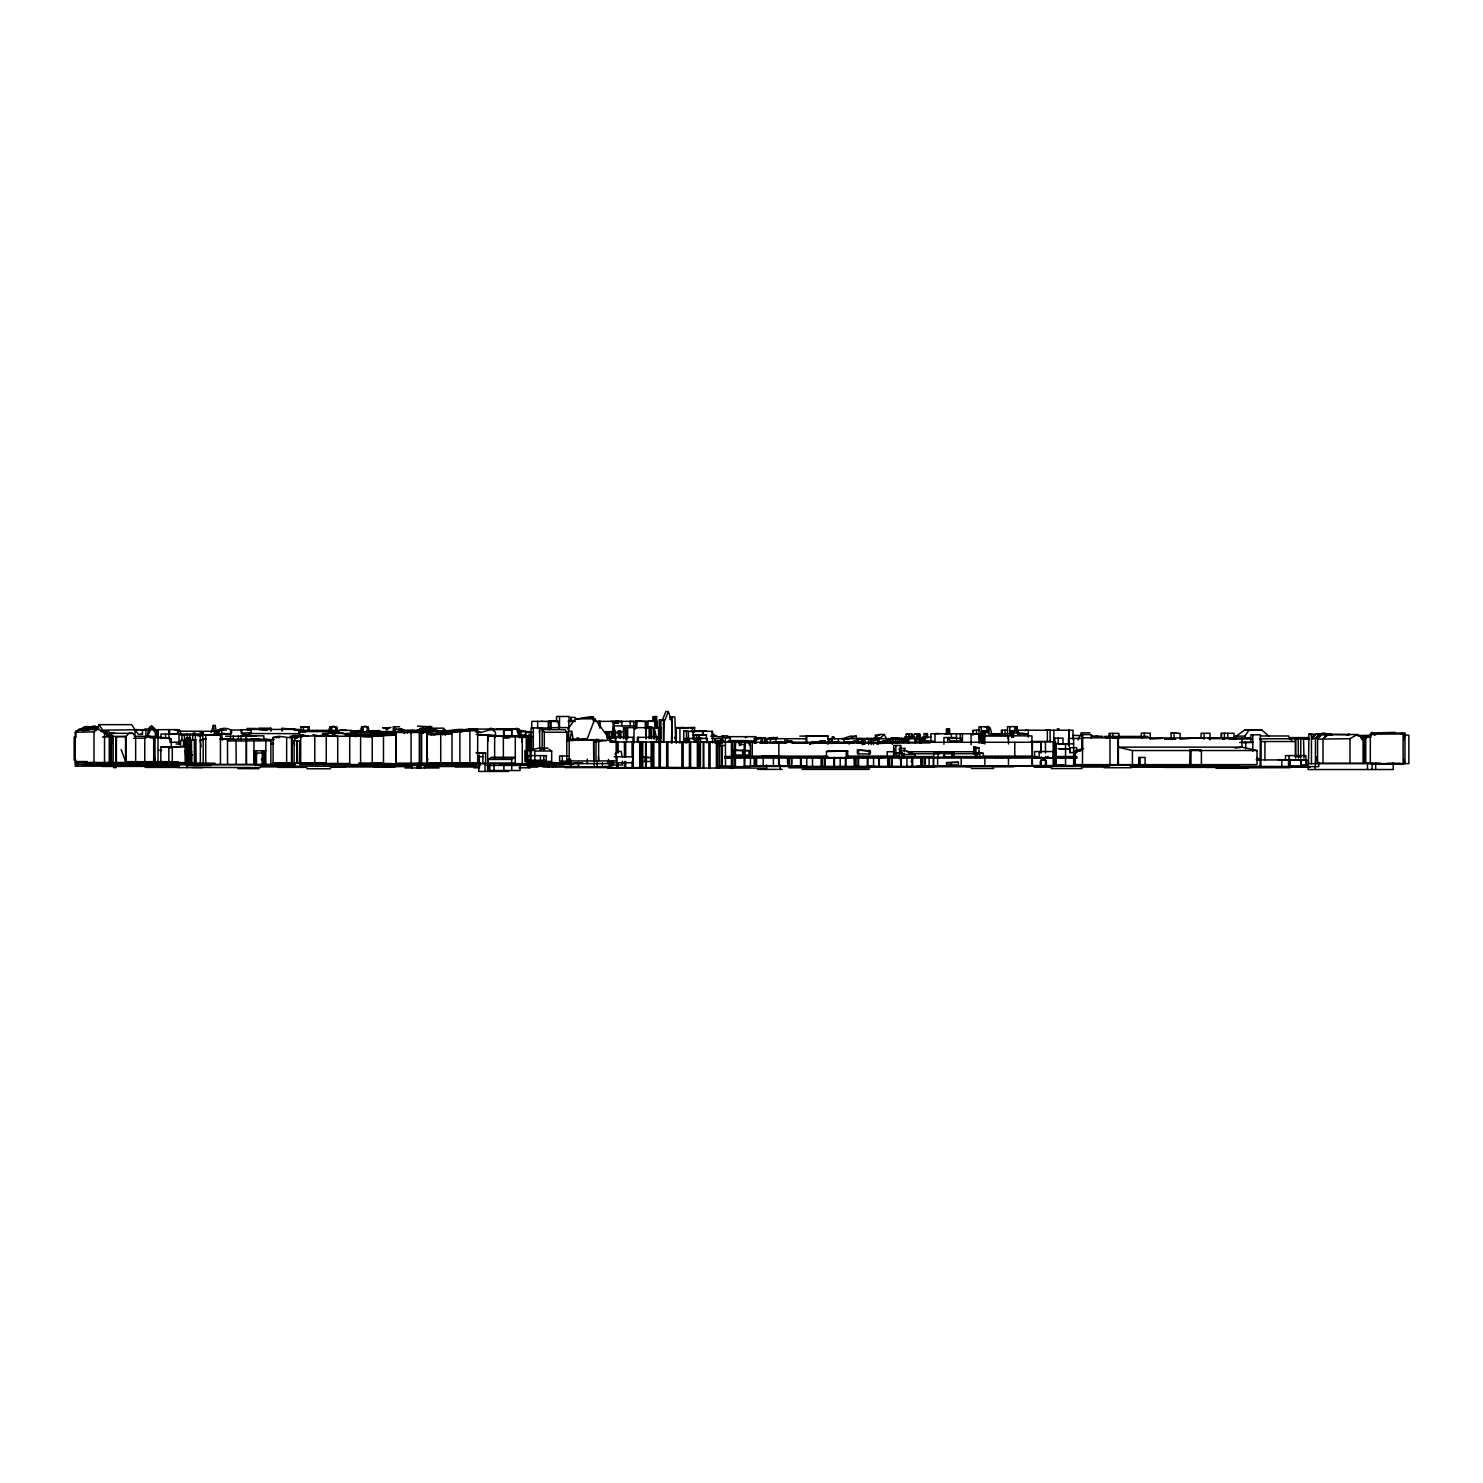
<?xml version="1.0" encoding="UTF-8"?>
<svg xmlns="http://www.w3.org/2000/svg" width="1483" height="1483" viewBox="0 0 1483 1483"><rect width="100%" height="100%" fill="white"/><g stroke="black" fill="none" stroke-linecap="round" stroke-linejoin="round"><path stroke-width="1.5" d="M253.908 764.394L253.927 750.806L265.809 750.695L264.196 750.732L264.196 764.394M914.325 738.386C910.877 732.583 921.332 731.749 917.68 738.274C915.011 731.657 922.185 732.936 919.72 738.534M503.812 736.884L503.367 729.08L503.886 730.155L511.728 730.155L511.654 736.884L511.728 729.84L516.733 728.45L520.07 736.495M190.565 738.033L187.34 738.033L187.099 752.141L185.338 750.88L186.246 764.394L186.042 752.141M191.455 764.394L191.455 754.625L192.512 754.625M593.571 741.852L593.738 760.946L593.738 739.628L566.599 740.555L593.738 739.72L595.906 742.279L595.999 739.461L598.65 739.442L598.65 760.946L598.372 756.645M671.373 742.983L672.151 722.74L668.351 711.562L665.83 711.562L662.419 720.108M734.771 749.694L735.753 741.871L738.145 741.852L740.74 745.448L740.629 742.149M984.619 736.81L984.879 732.324L983.044 730.693L983.044 743.317M1013.223 736.958L1013.464 732.472L1011.628 730.581L1011.628 737.385M1040.899 765.58C1037.099 757.516 1049.519 757.498 1045.737 765.58M539.386 732.583L539.682 728.097M1008.477 739.609L1007.624 735.642L984.008 735.642L983.785 743.446M951.919 757.312L952.105 754.291M570.733 721.331L570.807 720.367L575.423 721.331L568.026 721.331M698.493 739.646L698.864 735.03L696.584 734.66L694.044 734.66L694.044 739.016M978.706 738.701L979.077 734.141L981.598 733.77L930.861 733.751L930.861 741.37M186.561 758.258L186.042 764.394L186.042 738.664L190.213 737.996M1316.162 756.775L1315.458 763.689L1315.458 738.312L1319.369 734.122L1327.118 734.697L1316.107 734.066L1311.454 738.849C1318.35 739.85 1319.759 729.191 1328.082 734.586M521.794 742.093L522.276 737.774L518.216 736.013M427.808 758.833L427.123 763.189L427.123 732.472M920.795 739.257L918.83 738.701M358.626 731.434L357.143 731.249M611.867 737.051L613.832 725.873L634.446 725.873L635.373 729.247M111.911 743.002L113.19 736.402L125.944 736.532L128.928 733.306L132.914 733.344L135.657 736.958L135.657 762.484L75.262 762.484M719.385 766.674L750.454 766.674L750.454 745.448L749.008 742.742L745.282 742.723L744.188 745.448L744.188 766.674M745.282 742.723L744.707 766.674M663.735 742.353L664.124 719.737L659.212 719.737L659.212 743.15M911.211 761.91L912.267 757.424M1349.901 734.66L1308.933 734.159L1308.525 763.689L1408.85 763.634L1408.85 735.16L1404.086 735.16M174.697 729.84L179.221 729.747L178.127 734.085L168.988 733.696L168.988 729.729M1403.715 739.554L1404.976 735.16M1200.155 751.232L1200.618 749.731L1190.126 749.731L1189.626 764.635M185.171 752.141L185.727 749.656M211.105 732.639L213.367 725.372L215.202 725.372L216.611 734.326M1221.213 737.922L1221.213 733.269L1234.023 733.269L1233.986 737.755L1244.886 729.896L1261.662 729.858L1268.892 736.328M615.927 754.866L617.132 751.399L621.099 751.399L622.378 757.09M417.483 726.058L431.553 726.892L429.662 726.095M355.327 736.55L355.679 735.587L346.948 735.494M187.34 738.033L186.042 738.664M567.841 729.191L575.293 718.829L594.868 718.829L587.287 738.664L567.97 739.405M663.439 723.834L668.351 711.562M1083.647 748.507L1075.156 750.676L1074.415 764.635L1257.028 764.635L1257.028 750.528L1241.957 747.154L1117.737 747.154L1118.367 764.635L1118.367 737.774M1078.104 739.869L1079.624 736.161M147.596 735.661C149.894 706.909 167.171 756.2 151.507 726.188M148.819 733.918L152.026 726.188M1011.628 730.748L1010.331 733.807L1010.331 730.748L1015.521 730.581C1020.619 734.066 1012.092 733.659 1011.628 730.748L1015.521 730.581L1015.521 726.651M568.415 741.074L569.101 716.474L556.533 716.474L556.533 721.368L558.312 721.331L531.767 721.368L531.767 728.19M568.137 731.341L571.622 731.341L570.176 739.201M754.254 743.28L754.55 738.033L759.5 737.811L757.794 737.941M831.926 738.571L833.409 736.736L834.15 738.571M577.703 739.331L578.5 737.811M300.808 736.384L296.563 736.384L294.135 740.814L294.135 762.985M576.386 739.09L577.091 737.811M765.395 743.28L765.395 737.737L754.55 738.033M825.79 742.89L811.145 742.909L810.552 743.965L810.552 742.761M764.579 737.663L763.059 737.663M95.524 730.34L95.524 728.876L93.8 728.876L95.524 730.34L99.083 724.649L131.727 724.649L135.009 729.784L135.009 736.421M296.767 762.985L297.045 740.833L294.135 740.814L294.616 745.245M696.806 739.072L694.266 741.111L696.806 739.072L699.791 742.279M1294.603 755.607L1300.35 757.016L1294.993 755.57M296.767 741.259L299.714 741.055L299.418 762.985M1233.93 737.385L1235.784 736.143L1244.867 736.106L1249.187 729.858M394.497 731.638L396.554 728.691L399.038 730.433C398.111 725.02 411.44 734.141 399.038 728.802M364.132 731.805L354.715 731.026L352.157 734.122L354.289 730.804L361.463 731.582M488.018 729.08L468.813 729.08L477.229 729.21L472.298 729.877L480.696 732.528L491.707 729.247L495.433 732.139L495.433 736.977M363.595 731.657L356.087 730.804L353.936 733.788L352.157 733.825M1040.899 753.086L1041.233 741.63M761.15 756.997L762.114 755.737L777.185 755.737L782.283 757.072L761.15 757.072L782.283 756.775L777.834 756.997L777.185 755.737M217.519 733.807C213.682 726.763 235.259 726.355 231.163 733.77L221.671 733.455L222.209 740.202M549.266 727.671L549.266 729.617L549.266 727.671L569.101 727.578M614.889 754.254L617.132 751.399M901.386 738.274L900.848 741.76M659.416 743.15L660.436 719.941M109.723 734.548L110.891 733.306L132.914 733.344M202.022 734.919L200.02 734.919M947.73 739.387L948.694 738.367L961.206 738.367L962.43 740.888L949.917 740.907L948.694 738.367M1323.003 739.164L1327.73 734.159L1331.956 734.938M645.29 728.45L645.29 721.517L637.189 720.886L636.578 728.468M889.485 739.183L890.375 738.256L888.947 739.368M1317.571 763.689L1317.571 738.367L1321.631 734.122L1330.585 734.586L1328.583 734.53L1323.003 738.682L1323.003 763.523M981.32 743.002L981.19 733.77L986.936 730.693L988.531 732.676L983.044 731.953L983.563 736.495M920.294 741.389L925.299 741.315L925.299 737.181M1371.182 734.715L1371.812 732.361L1374.333 734.623M884.257 734.456L878.974 734.456L875.285 737.867L880.457 737.941L884.257 734.456L886.574 738.794M809.737 744.262L812.591 741.685L814.834 741.722M1362.173 739.795L1364.267 739.795L1367.678 736.736L1371.2 736.94M1371.182 735.346L1372.776 733.937M1395.114 732.361L1371.182 732.954M1347.287 735.346L1348.955 733.937M891.505 741.963L890.504 739.924L886.964 739.943L886.964 742.964M950.64 752.103L954.125 753.29L954.125 757.257L933.66 757.257M866.091 739.35L867.054 738.571L866.091 738.738M861.197 739.35L862.142 738.812M123.979 766.155L75.207 766.155L75.262 732.287L78.951 729.302L97.136 729.302L104.514 731.508L104.514 762.484M75.262 732.287L93.985 731.842L97.136 729.302M903.462 742.668L904.667 741.704M197.573 734.919L200.743 734.975M1326.284 734.901L1322.298 734.159L1317.571 739.164L1349.975 738.664L1357.408 734.511L1363.099 738.794L1363.099 763.523M745.337 737.793L747.247 736.495M371.158 731.898L373.215 730.415L375.607 732.213L353.936 731.99L353.936 733.788M190.046 753.142L189.805 739.832L190.046 753.142L191.845 751.881L187.637 753.308L187.637 764.394M494.636 759.111L494.636 736.143L503.923 735.716L507.353 738.404M895.676 742.167L889.93 741.852M187.637 753.308L188.953 753.142M104.459 733.103L109.241 736.866L109.241 762.484M494.636 736.143L496.101 736.291M79.674 729.896L84.55 726.781L97.618 726.818M488.111 759.426L491.225 757.516L514.675 757.516L511.691 759.426L488.111 759.426L488.111 763.115L515.287 763.115M919.998 738.108L919.998 739.053L923.594 738.701L877.825 738.794L877.825 744.336M86.181 730.378L93.188 726.003L99.046 728.227M88.313 730.378L95.32 726.003M764.987 737.793L765.043 743.28L762.447 743.28L762.447 739.072L765.395 737.737M526.261 761.595L526.261 736.606L530.135 735.067L530.135 761.595M754.254 738.701L756.219 739.998L759.481 738.033M526.261 736.606L530.135 735.067M833.446 736.773L834.836 738.571M80.416 729.821L86.199 726.503L90.685 728.357M899.458 742.241L905.816 741.871M84.55 730.544L90.537 727.171L95.116 727.282M86.403 730.526L90.389 728.283M419.3 732.12L424.249 729.339L434.167 729.339L442.286 731.823L442.286 730.711L445.438 730.693L439.654 731.972M80.434 730.266L87.2 726.503M919.998 739.053L921.74 738.108L918.793 738.942L923.594 737.978L916.939 738.108L916.939 739.053L921.351 738.701M200.335 740.221L205.729 738.96L200.335 740.221L201.021 746.82M871.503 738.404L869.965 739.146L873.839 738.849L871.448 738.812M873.839 738.386L871.615 739.442M923.965 737.681L925.967 737.552M330.672 732.936L337.716 736.217L349.728 736.217L342.61 732.936L330.672 732.936L323.887 736.143L326.316 736.143M332.915 731.582C332.563 733.492 355.753 735.346 351.731 730.378L294.468 730.378M862.383 744.614L862.383 740.202L866.369 738.775L873.431 740.202L873.431 744.614M857.897 742.742L863.291 740.202L863.291 744.614M496.583 728.913L501.143 728.913M487.61 729.673L490.892 728.209L493.913 729.636L501.143 729.636M1233.986 737.644L1235.765 736.866M133.526 738.237L144.759 738.2L149.449 736.18L153.694 737.996M645.865 727.578L651.741 726.911L651.741 738.794M355.494 734.493L357.44 733.677L351.156 734.493L355.494 734.493L355.494 736.588L358.719 734.382L382.225 734.382M1119.572 737.793L1119.146 737.385M550.453 721.517L553.215 720.645L548.395 721.609L548.395 728.413M514.62 736.606L518.809 734.901L524.648 734.919M1113.511 737.793L1120.166 737.552M635.595 721.517L637.189 720.886M645.865 738.794L645.68 727.578L651.741 726.911M857.118 739.442L859.584 738.515M861.753 738.515L859.287 739.442L859.287 738.478M826.439 758.054L826.439 751.547L827.885 751.01L847.683 751.01L847.683 758.054M826.439 751.547L847.683 751.01M886.259 741.481L883.831 740.796L876.379 743.613M876.916 742.668L876.916 743.613L884.647 740.796M389.918 727.523L391.011 727.541M82.325 730.489L87.682 728.691M84.216 730.489L87.794 729.284M856.266 736.161L850.334 736.161L842.363 738.849L848.128 738.886L856.266 736.161L857.026 743.354M875.248 738.831L871.948 739.276L873.839 738.738M423.248 732.899L423.248 728.394L417.149 730.415L403.969 730.433M417.149 730.118L423.248 728.394M84.327 730.229L91.816 728.468L86.255 730.229M353.936 731.99L359.201 730.415L362.093 731.601M455.448 731.99L461.602 730.174L461.602 731.99M450.239 731.082L449.164 731.379L450.239 731.508M447.458 731.082L446.383 731.379L447.458 731.527M461.602 730.174L441.786 731.49L459.063 729.358L477.674 730.266L477.674 763.133M772.495 742.631L786.25 742.427M511.209 729.061L511.728 730.155L511.209 729.061L503.367 729.228L511.209 729.84L516.733 728.45M445.438 731.1L444.381 731.379L445.438 731.527M442.286 730.711L439.024 731.823M917.551 733.714L916.049 733.825M919.998 738.478L921.499 738.108M361.592 731.341C357.588 724.631 372.011 724.501 367.914 731.416M361.592 726.892L367.914 726.818M979.577 752.53L975.629 753.308L983.322 753.383L983.322 757.072L953.569 756.942M407.028 731.972L413.145 730.563L401.726 730.563L392.643 732.658L392.643 733.677M222.506 739.313L266.625 739.238L270.87 740.833L270.87 764.394M750.454 745.467L749.582 742.149M476.692 753.401L485.59 752.808L485.59 763.597M346.243 736.365C354.808 733.158 363.354 738.608 372.233 736.55L364.447 734.919L357.644 736.384M848.61 743.706L855.32 742.427M419.504 731.731L425.065 730.544L428.791 731.842M701.644 742.223L703.035 741.926L700.254 742.334M774.923 742.334L782.245 741.908L780.262 742.334M326.26 762.985L273.094 762.985L273.094 737.496L278.767 736.291L292.003 737.959L292.003 762.985M316.88 736.291L321.144 735.383L337.716 736.495L332.526 735.383L328.206 736.291M455.096 731.879L457.061 731.99M876.916 743.613L892.562 742.872M271.5 743.928L273.669 743.502L270.87 743.502M812.276 743.558L823.436 741.389L825.79 742.761L810.2 742.761L810.2 743.965M811.572 743.539L823.436 741.389M593.867 741.741L597.408 741.611M766.878 743.224L766.878 738.701L773.737 737.385M777.314 737.385L766.878 738.701M700.532 731.063L697.881 731.36M702.849 731.379L704.536 731.063M539.812 749.619L547.969 748.118L539.682 748.044L524.926 750.732L524.926 761.595L551.676 761.428L551.676 751.01L549.044 749.341M594.312 741.389L601.838 739.998L606.25 740.814M598.65 741.611L607.381 739.998L616.149 741.611L616.149 760.946L566.599 760.946M357.199 731.842L361.481 731.063M933.604 766.396L933.66 753.327L954.125 753.29M1232.818 737.848L1234.208 737.607M1368.253 736.365L1368.976 735.383L1357.816 735.605M1243.755 742.427L1245.701 742.297L1245.701 749.026M1243.755 742.612L1252.82 742.297L1239.677 742.427M1230.575 738.497L1237.193 739.09L1228.74 738.497L1236.34 738.052M1226.144 737.867L1227.757 737.607L1227.794 733.269M1362.135 739.053L1365.732 738.497L1365.732 763.244M1401.324 733.436L1404.976 732.917L1404.976 763.634L1403.622 759.426M983.044 730.693L986.936 730.693L986.936 726.726L978.947 726.726L978.947 733.77L973.163 733.751M329.949 731.416C325.926 724.779 340.386 724.575 336.4 731.379M490.187 729.228L493.06 729.228M300.901 731.434L300.901 726.818L309.15 726.8L309.057 731.23M1235.098 748.136L1241.957 747.154L1241.957 737.848M598.594 721.442L599.892 721.257L599.892 728.209M1303.52 738.775L1304.02 758.054M656.635 727.819L656.635 716.567L653.781 716.678L653.781 721.164M655.653 716.678L656.635 716.567M526.595 737.255L519.384 737.496L519.069 736.384L522.276 737.348L522.276 763.671M972.811 734.901L972.811 730.452L978.947 730.025M711.933 731.341L712.544 738.478M944.801 733.807L946.655 733.64M443.621 731.823L455.077 731.879M694.6 731.972L694.6 727.523L676.304 727.801L676.304 743.261M1370.329 763.634L1370.329 734.196L1404.846 733.955L1401.324 733.955M168.84 762.818L168.84 747.636L174.809 747.08L160.831 747.135L160.831 762.818L185.171 762.818M168.84 747.636L185.171 746.45L185.171 764.394M374.81 736.291L383.485 735.494L364.039 736.235M457.339 731.805L477.674 730.266M160.831 747.135L185.171 746.45M906.224 738.682L906.224 734.178L909.246 733.937L909.246 738.367M911.915 738.312L911.915 733.863L911.174 738.293M610.458 721.405L621.878 721.683L615.667 721.127M615.667 721.405L618.04 721.201M984.731 726.744L988.642 726.596L988.642 732.342L988.642 726.596M653.206 720.923L648.238 721.35M986.529 726.744L988.253 726.633M1181.117 737.755L1181.506 739.127L1192.184 738.237M704.017 734.919L706.409 734.734L706.353 739.572M702.59 731.341L702.59 734.771L700.643 734.938L706.409 734.734M322.497 733.603L333.508 732.769M383.485 735.179L370.472 736.143L395.905 735.179L383.485 735.179L383.485 763.819M979.8 758.054L979.8 753.661L943.596 753.735L943.596 757.312M1370.329 734.196L1376.205 734.029M914.325 733.9L917.532 733.844M1365.732 738.441L1361.357 738.719L1361.357 736.588L1359.448 735.568M152.656 737.811L154.992 737.663L154.992 761.669L154.566 757.331M426.752 763.189L426.752 734.493L440.729 733.603L452 733.622L452 763.189M433.87 734.771L452 733.622M973.534 754.013L973.942 747.191L978.984 747.84L978.984 754.161M683.107 742.186L688.279 741.926M946.543 762.67L958.426 762.262L958.426 764.931L946.543 764.931L946.543 762.67L958.426 762.262M681.754 741.926L676.693 742.186L681.55 742.186M300.901 726.818L309.094 726.8M906.224 734.178L911.507 733.955L911.507 737.125M231.163 733.77L221.671 733.807L221.671 729.747M599.892 721.257L599.021 725.725M1227.961 737.681L1221.621 737.922L1221.603 733.269M247.401 729.877L251.128 729.747L241.451 729.747C237.54 739.961 266.291 730.415 241.451 733.381M430.459 734.697L434.741 734.511L426.752 734.493M441.285 730.897L438.467 730.878M241.451 729.747L242.007 733.807M619.227 732.621L615.148 732.695L613.832 725.873M656.339 741.667L656.339 736.791L658.359 736.754L660.843 742.353L660.843 719.737M1075.156 750.861L1080.699 750.75L1075.156 750.676L1075.156 764.635M1091.284 735.92L1092.545 735.902M1091.71 736.106L1102.796 736.328M109.501 733.399L113.746 733.325M387.545 729.821L386.488 729.784A10.919 1.261 -14.7 0 1 386.359 729.173M951.919 757.127L945.672 757.22L943.596 753.735M135.009 729.784L102.587 730.155L99.083 724.649M113.097 736.384L108.074 730.989L105.33 730.989L110.743 736.532L113.19 736.495L113.19 762.484M1375.371 733.881L1374.333 734.715L1375.798 734.715M102.457 736.94L109.241 736.866M582.059 718.273L593.738 718.18L593.274 716.734L590.364 716.734L576.683 718.995L574.848 717.346L570.733 717.346L570.733 721.906M1261.662 729.858L1244.886 729.896M256.466 764.394L256.466 753.012L253.927 750.806L256.893 754.161M242.007 730.007L231.163 730.025M490.187 729.655L493.913 729.228M366.301 731.434L374.902 731.379L367.209 730.544M558.98 728.783L558.312 722.054M142.665 734.326L138.364 734.345L134.897 729.747L177.589 729.617L177.589 734.085L168.988 733.696M990.181 727.782L991.756 733.881L988.642 733.9L988.253 732.361M1250.15 737.737L1245.516 737.755L1244.867 736.106M262.213 764.394L262.213 751.269L264.382 751.251L264.382 764.394M899.31 758.054L899.31 752.53L904.111 753.865L904.111 756.942M294.95 729.043L281.826 728.468L294.95 729.414M517.956 732.843L520.941 732.843L520.941 737.44M898.457 738.163L891.413 737.737L898.457 738.682M918.403 738.831L919.831 738.812L919.831 743.317M914.696 738.979L924.317 738.997M877.825 739.869L873.431 740.202M610.681 741.63L616.149 741.611M822.546 741.667L824.77 741.667L828.107 744.225M740.777 744.392L744.41 744.392M217.519 730.062L226.417 730.044M100.733 731.527L104.514 731.508M442.286 731.823L432.498 731.842L424.249 729.339M1171.107 737.755L1171.107 732.973L1180.134 733.381L1180.134 739.22M156.92 736.81L171.268 738.682L171.268 746.653M722.314 742.112L722.314 735.865L725.354 737.959L730.359 737.959L730.359 742.13M227.548 740.907L246.475 740.999L246.475 764.394M257.986 740.054L266.625 740.036M246.289 764.394L246.289 740.87L270.87 740.833M530.951 761.428L530.951 750.064L532.1 749.341L534.788 751.028L551.676 751.01M1190.126 749.731L1201.397 750.454L1201.397 764.635M477.563 752.307L475.95 752.808L485.59 752.808M904.111 754.532L915.233 754.513L905.705 750.546L899.347 751.047L901.998 752.993M1300.98 766.73L1300.98 759.741L1278.402 759.926M895.547 767.174L898.457 767.174M908.745 767.174L910.173 767.174M669.982 716.919L674.858 716.919L675.71 741.556L676.378 740.573L674.376 737.329M669.982 719.44L670.501 716.919M594.442 721.368L655.653 721.331M630.238 721.535L633.797 721.535L633.797 726.003M613.072 722.351L618.17 723.315L613.072 722.351L613.146 737.959M429.662 726.763L431.738 726.763M329.949 726.93L336.771 726.93L336.752 731.416M399.613 726.8L393.199 726.8L393.477 733.436M623.416 727.615L660.009 727.69M676.026 727.578L688.854 727.856M694.6 727.523L690.299 727.745L692.468 727.727L692.468 732.213M660.584 727.745L654.077 727.745L656.821 738.812M420.319 728.172L443.751 728.172L445.827 731.861M549.266 728.097L537.309 727.912M657.97 728.338L656.876 728.338L656.876 721.016M499.382 728.913L519.18 728.913L519.18 735.605L517.085 730.581M1057.249 728.876L1059.14 728.876M95.524 728.969L85.272 728.969L93.021 729.747M144.982 729.08L150.376 729.08M466.255 729.247L468.424 729.247M489.779 729.228L503.886 729.228L503.886 736.884M247.401 729.414L299.121 729.414L299.121 733.677L300.196 730.433L299.585 733.677L251.128 733.529L251.128 729.414M1045.997 729.858L1049.686 730.229M149.561 730.155L135.769 729.58M153.49 730.155L157.42 730.155M340.145 730.044L346.151 730.044M1026.699 730.044L1025.087 730.618M442.713 734.993L442.713 730.211L446.383 730.915M1007.624 730.229L1001.414 730.229L1001.414 734.715M407.528 733.158L407.528 732.139L414.999 730.544L422.507 733.158L422.507 730.674L454.651 730.711M78.043 730.934L75.985 730.934L75.985 737.496M350.581 731.026L356.087 730.804M358.997 731.026L361.815 731.026M443.769 731.1L469.889 730.915L469.889 763.133M683.737 742.334L683.737 730.971L688.409 731.379L688.409 740.369M694.6 731.082L706.612 731.082M179.146 731.175L219.836 731.341M350.637 731.341L362.464 731.341M366.301 731.379L380.408 731.341M453.965 731.508L422.507 730.674M525.557 735.846L525.557 731.397L525.835 735.846M612.85 737.83L612.85 731.212L615.538 731.564L615.538 738.923M618.392 737.904L618.17 731.193L619.412 731.193L620.914 731.471L620.914 738.052M684.831 731.36L712.544 731.341L712.544 742.909M350.748 731.471L351.86 731.471M379.203 731.694L374.902 731.694L377.961 730.34L380.408 731.564L393.199 731.545M436.632 731.712L457.061 731.471M520.663 731.712L529.709 731.712M604.804 731.638L615.538 731.564M623.657 731.712L618.17 731.193M981.19 731.953L984.879 731.953M214.942 732.176L219.28 732.176M526.78 732.101L531.767 732.101M566.803 732.25L565.134 729.692L542.166 729.58L544.298 732.25L566.803 732.25L566.803 763.912M476.247 732.361L480.696 732.361M527.633 732.361L531.767 732.361M193.309 732.917L194.922 732.917M374.328 732.787L395.312 732.954M1089.931 732.824L1081.014 732.824L1081.014 736.05M373.623 733.195L389.918 733.195M1388.83 733.047L1402.77 733.047M186.858 734.011L202.392 734.011M935.217 733.547L938.887 733.547M1016.837 726.633L1016.837 733.325L1021.676 733.251M1378.337 733.288L1382.749 733.288M141.367 733.77L142.479 733.77L142.479 729.617M213.867 733.807L225.231 733.77M383.504 733.881L370.435 732.732L396.628 732.676M993.091 733.881L1010.757 733.807L1010.683 730.748M187.359 734.011L160.961 734.066L160.961 738.497M916.049 733.659L919.72 734.122M993.703 733.9L999.709 733.9L991.756 733.881M322.701 734.511L327.205 734.511M476.136 734.419L501.087 735.957L478.23 734.845M219.688 734.567L216.963 734.975M1328.583 734.53L1357.408 734.511M345.317 735.105L360.591 735.105L360.591 764.579L299.788 764.579M693.117 734.938L706.353 734.938M879.734 735.086L875.341 735.086L875.285 740.128M1308.933 734.159L1315.458 734.864M1374.741 734.827L1372.498 734.048M197.573 735.735L202.022 735.735M303.755 735.494L292.244 735.494L297.249 737.644M489.242 735.735L512.692 735.735L512.692 736.866M1072.635 735.457L1082.052 735.457M241.08 735.865L263.863 735.865L263.863 740.277M346.966 735.902L369.137 735.902M722.314 735.865L727.3 735.865L730.359 737.959M806.196 743.243L806.196 735.902L827.829 735.902L828.367 743.15M984.008 735.642L1031.946 735.902L1031.946 742.779M1260.958 735.976L1288.634 735.976L1289.654 739.387M134.415 736.254L157.309 736.439M225.601 736.198L256.003 736.18M299.306 736.143L300.363 736.254L297.657 736.272L301.142 734.66L308.427 736.198M348.82 736.217L356.995 736.069L345.91 735.79M498.473 736.291L487.703 736.291L488.37 740.851M710.765 736.18L717.086 736.18M799.8 736.087L822.657 736.087M806.196 735.902L828.367 736.365M1104.483 736.421L1148.083 736.421M111.503 736.736L105.33 731.304L102.383 731.267L108.556 736.736L111.503 736.736L111.503 762.484M717.086 736.68L723.76 736.68M726.577 736.68L756.033 736.68M833.409 736.736L832.167 736.736L832.89 738.571M914.9 736.81L904.964 736.736L904.982 742.241M1367.678 736.736L1361.876 736.736L1370.366 737.218M606.769 737.273L633.019 737.273L633.019 741.648M930.861 737.181L922.037 737.181L922.037 741.185L914.714 741.185M529.134 737.477L531.674 737.477M660.436 737.329L637.393 737.329L637.393 741.667M956.479 737.552L943.911 737.552L943.911 744.299M149.709 737.626L152.693 737.626L149.375 737.236M154.844 737.811L158.014 737.811L158.014 761.669M757.961 737.663L761.706 737.663M1082.479 737.774L1250.15 738.052M1290.154 737.607L1308.266 737.607M764.116 738.033L761.687 738.033L762.447 739.072M1054.024 738.145L1062.977 738.126L1062.977 743.873L1073.636 743.873M1190.942 737.904L1202.472 737.904M1208.46 737.904L1225.329 737.922M711.933 738.478L720.719 738.478L720.719 742.909M856.766 738.478L875.081 738.478M897.475 738.274L905.983 738.386M921.74 738.256L923.594 738.256M1081.756 738.423L1068.52 738.423L1068.52 745.337M1303.52 738.404L1307.005 738.312M754.977 738.701L759.296 738.701M765.006 738.701L806.196 738.738M827.829 738.738L875.341 738.719M1208.2 738.627L1236.34 738.627M1259.512 738.775L1308.228 738.775M219.855 739.072L232.238 739.22M828.812 739.053L832.315 739.053L832.315 743.521M870.614 738.923L875.841 738.831M1230.575 738.979L1251.986 738.979M1305.188 738.923L1309.044 738.923M265.29 739.516L274.188 739.516M186.265 737.996L190.046 740.017M195.96 739.85L191.455 739.85L191.659 764.394M185.153 740.499L180.611 740.499L180.611 746.653M717.049 740.629L723.704 740.61M728.338 740.61L748.359 740.61M786.824 740.462L791.829 741.148L786.824 740.462L786.824 742.853L759.593 742.909M610.051 740.907L611.2 740.907M748.359 740.944L756.497 740.944M764.616 740.944L765.617 740.944M820.21 740.814L825.215 741.018L820.21 740.814L820.21 742.89M858.564 740.888L853.522 740.888L853.522 742.89M1031.167 741.5L1050.149 741.5M1261.217 741.537L1295.326 741.537M655.023 741.926L664.162 741.926M706.056 741.834L718.495 741.834M718.921 741.667L723.704 741.667M728.338 741.667L756.497 741.667M764.153 741.667L767.434 741.667M926.931 741.815L918.274 742.149M1031.908 741.704L1055.525 741.704M179.703 742.038L169.989 742.408L169.989 738.682M610.051 741.945L750.194 742.13M752.863 742.13L755.663 742.13M811.59 742.075L816.781 742.075M834.058 742.204L839.044 742.204M844.049 742.167L862.383 742.167M905.742 742.112L889.429 741.963L886.964 739.943M915.771 742.149L926.319 742.149M1040.899 742.056L1032.094 742.056L1032.428 765.58M792.015 742.705L805.881 742.705M829.053 742.89L859.176 742.668L862.235 743.706M872.115 742.964L892.562 742.668M792.404 742.909L854.282 742.89L843.938 742.668M858.045 743.131L930.063 742.872M824.937 743.372L822.657 741.389M1054.098 743.243L1056.23 743.243L1056.23 765.58M718.013 743.521L722.332 743.521M849.277 743.706L849.277 742.668M1054.265 743.743L1065.535 743.743L1065.535 765.58M176.069 743.965L180.277 743.965M719.385 745.504L725.539 745.504M1076.806 752.604L1069.744 752.604L1069.744 747.729L1076.806 747.729L1076.621 752.604M978.984 747.84L973.534 747.228M893.748 748.452L893.526 756.274M899.31 748.452L905.038 748.452M899.087 749.49L900.422 749.49L899.569 748.47M857.415 750.027L870.373 750.973L870.373 753.92L857.415 753.92L857.415 750.027L870.373 750.973M733.77 750.324L749.045 750.639L749.045 755.032L733.77 755.032L733.77 750.324L749.045 750.639M1117.737 747.154L1132.419 750.546L1257.028 750.528M530.135 750.732L528.764 750.732L528.764 735.123M894.138 751.733L887.205 751.733L887.205 756.274M906.78 751.733L974.572 751.733M256.466 753.012L262.769 753.012L262.769 764.394M933.66 756.942L894.305 757.034L894.305 752.882L901.831 753.735L901.831 757.034M933.66 753.327L940.315 753.327M979.8 753.661L973.942 753.772L977.019 753.865L977.019 756.942M983.322 753.383L978.836 752.53M894.305 752.882L901.831 753.735M899.31 752.53L904.111 753.865M908.986 753.716L940.315 753.716M567.97 755.996L559.61 755.996L559.61 761.205L570.566 761.205M827.162 756.33L752.252 756.33L752.252 742.279M848.461 756.33L899.31 756.274M983.229 756.33L1032.409 756.33L1032.409 742.279L747.933 742.297M478.601 756.701L482.92 756.701M724.612 756.552L826.439 756.552M933.66 756.552L847.497 756.552L847.497 758.054M953.55 756.552L979.8 756.552M980.801 756.552L1036.524 756.552M614.222 756.756L632.907 756.756L632.907 762.725L607.4 762.837M646.403 757.257L641.323 757.257L641.323 761.539L651.241 761.483L651.241 757.646L646.403 757.294L646.403 761.539M491.225 757.516L514.675 757.516M651.241 757.646L642.584 757.294M826.439 757.591L847.683 757.591M724.612 758.054L1076.88 758.054M1256.194 759.741L1260.124 759.741L1256.935 757.479M1288.931 759.63L1307.061 760.297L1288.931 759.63L1301.24 760.241L1301.24 766.73M1258.307 759.926L1281.794 759.926L1281.794 766.73M1041.233 760.278L1045.737 760.278M1289.765 760.093L1290.062 766.73L1290.062 760.204L1278.402 759.611M75.985 761.558L87.33 761.558M126.778 761.669L172.862 761.669M163.853 761.854L178.257 761.854M164.02 762.336L183.336 762.596M273.206 762.8L275.708 762.8M277.84 762.818L283.086 762.818M285.329 762.892L287.591 762.892M85.272 763.041L192.178 763.078M358.997 763.041L383.485 763.059M480.752 763.17L396.165 763.189L396.165 732.472L431.609 732.472L431.609 734.919M526.706 763.226L570.733 763.078M573.995 763.207L582.356 763.207M92.447 763.523L117.157 763.467M119.585 763.337L130.541 763.393M147.447 763.411L214.831 763.263M282.975 763.319L349.728 763.523M370.435 763.467L391.846 763.541M428.754 763.393L480.696 763.504M526.558 763.523L583.208 763.356M1317.571 763.244L1380.803 763.244M1387.143 763.356L1400.453 763.356M86.7 763.615L107.61 763.615M127.445 763.578L155.326 763.578M175.402 763.652L178.405 763.652M194.514 763.597L215.146 763.708M283.716 763.652L295.21 763.652M364.077 763.745L418.892 763.745M428.661 763.597L528.745 763.671M559.258 763.615L608.531 763.615L608.531 759.315M104.07 764.116L137.307 764.116M144.685 764.097L183.781 763.893M188.804 763.967L191.307 763.967M193.865 763.949L213.941 763.949M428.754 764.134L441.174 764.134M526.28 764.079L573.365 763.912M1371.182 764.023L1403.419 764.023M78.321 764.171L108.871 764.171M176.069 764.394L274.058 764.394M358.645 764.208L368.563 764.19M1054.098 764.283L1056.23 764.283M81.435 764.709L111.132 764.709M162.24 764.709L185.801 764.709M195.867 764.765L295.21 764.69M398.816 764.69L440.544 764.69M1058.009 764.709L1063.756 764.709M76.096 765.061L75.633 759.37M102.42 764.839L124.794 764.839M137.344 765.006L140.106 765.006M144.37 765.08L174.883 765.08M254.965 764.802L288.87 764.802M352.583 764.913L480.64 764.95M519.031 764.95L531.47 764.95M537.309 765.024L540.275 765.024M1103.074 765.006L1148.083 764.802M1300.98 764.876L1307.061 764.876M118.343 765.209L157.031 765.209M259.395 765.209L293.337 765.209M351.582 765.284L362.649 765.284M367.524 765.228L410.124 765.209M499.53 765.172L544.113 765.117M1102.796 765.395L1113.603 765.395M1141.836 765.098L1190.497 765.117M104.848 765.45L136.214 765.45M149.171 765.488L172.139 765.488M186.858 765.543L211.124 765.543M260.582 765.691L280.38 765.636M381.594 765.488L430.422 765.488M486.795 765.432L527.54 765.432M1031.167 765.58L1073.636 765.58M1164.656 765.413L1214.577 765.45M109.89 765.988L163.037 765.803M350.025 765.821L355.957 765.821M377.22 765.858L383.8 765.858M750.194 765.97L778.556 765.97M780.114 765.988L788.789 765.988M936.737 765.988L1031.946 765.729L1032.075 756.552M1201.897 765.988L1205.92 765.988M1208.2 765.821L1209.201 765.821M156.735 766.025L179.35 766.062M293.986 766.21L404.803 766.155M527.911 766.044L563.8 766.21M717.753 766.173L734.029 766.173M743.984 766.21L806.214 766.081M869.186 766.21L875.081 766.21M916.939 766.173L1103.389 766.081M1151.735 766.081L1198.82 766.081M1203.232 766.229L1238.731 766.044M1289.024 766.025L1308.822 766.322M101.975 766.433L173.826 766.34M373.438 766.618L412.052 766.618M428.457 766.581L476.303 766.377M528.467 766.377L579.352 766.507M604.638 766.396L609.457 766.451M767.137 766.451L937.627 766.396L937.627 757.405M965.878 766.526L1016.393 766.377M1034.207 766.618L1052.986 766.618M1081.2 766.637L1109.321 766.637M1130.343 766.451L1144.561 766.451M1228.74 766.359L1318.758 766.637L1318.758 762.336M260.174 766.878L299.9 766.878M329.708 766.896L345.02 766.896M425.009 766.674L433.258 766.674M455.096 766.841L479.417 766.841M857.637 766.674L971.087 766.785M992.146 766.655L1013.39 766.655M1033.966 766.915L1051.169 766.915M1081.237 766.674L1105.447 766.674M1130.584 766.785L1171.088 766.933M1184.732 766.859L1226.181 766.859M1227.257 766.841L1235.024 766.841M1244.589 766.73L1310.509 766.674M169.859 767.23L179.369 767.23M331.525 766.952L395.071 766.952M527.651 766.952L537.662 766.952M801.228 767.008L824.993 767.008M868.797 766.971L934.401 767.082M1130.862 767.082L1233.93 767.026M1289.506 766.989L1309.767 766.989M145.112 767.397L177.941 767.397M192.679 767.471L260.378 767.527M278.248 767.36L306.851 767.36M651.741 767.545L694.6 767.545M1164.415 767.397L1202.491 767.397M1204.511 767.434L1234.894 767.397M113.524 767.619L116.304 767.619M177.7 767.601L202.708 767.601M473.874 767.805L479.417 767.805L479.417 763.448M519.013 767.805L530.154 767.805L530.154 763.43M565.079 767.601L678.065 767.656M788.993 767.805L870.113 767.805M1104.149 767.731L1131.51 767.731M1233.856 767.805L1290.154 767.693M405.044 767.972L439.098 767.972M607.733 767.99L765.413 768.083M668.889 768.342L699.624 768.342M730.007 768.305L733.084 768.305M971.384 768.472L993.703 768.472M1216.097 768.305L1247.833 768.305M237.929 768.62L258.876 768.695M306.907 768.75L330.635 768.75M1051.225 768.546L1082.052 768.546M757.498 769.38L782.245 769.38M802.136 769.399L869.223 769.399M508.502 771.438L478.749 771.438L478.749 762.67M549.674 721.313L554.994 721.442M690.466 731.36L701.144 731.36M332.915 733.306L339.199 733.306L339.199 731.582L298.713 731.582L305.442 731.879M979.077 734.141L976.444 734.122L976.444 730.025M1370.477 735.698L1358.206 735.698M351.156 734.252L370.435 734.27M696.287 735.03L698.864 735.03L698.864 739.646M1096.067 736.106L1097.828 736.328M200.242 734.938L214.868 734.956M510.059 737.755L503.367 737.737L510.282 736.272L522.276 737.348M154.992 737.663L153.694 737.663L153.694 761.669M866.795 738.59L868.482 738.59M250.182 739.238L259.747 739.257M901.386 740.147L905.816 740.147M158.014 750.324L161.647 750.342M182.465 763.244L178.275 763.115M271.148 730.822L270.796 728.209L258.505 728.172L258.858 729.543L267.051 730.396M527.633 732.602L531.841 732.621L525.557 731.397M1110.192 737.922L1104.872 737.144L1105.966 737.922M523.666 736.106L528.541 736.124M528.393 736.291L531.952 736.309M858.861 738.756L857.804 738.756L857.804 742.167M526.484 731.694L530.914 731.712M375.421 732.157L383.485 732.194M1222.641 739.09L1224.495 739.109M693.321 738.478L700.439 738.515M273.094 737.496L279.712 737.533M291.484 762.985L291.484 737.867L296.563 737.885M676.304 727.801L684.516 727.578M411.94 730.378L422.877 731.823M296.563 736.384L301.976 736.903M110.891 733.306L114.858 733.344M246.938 728.431L256.54 728.505M1141.762 737.663L1142.726 737.681M373.456 732.231L379.574 732.305M189.694 751.881L190.565 755.551L191.659 755.57M699.105 738.515L696.584 738.182L703.202 738.515M1162.412 738.349L1151.698 738.997L1151.364 737.811M1311.213 734.864L1311.454 736.421L1313.771 736.458M386.692 733.992L381.279 734.382L388.231 732.88L395.905 734.548L395.905 763.819M1062.977 743.873L1058.176 743.743L1058.176 738.145M811.145 742.909L825.79 743.298M1315.458 738.312L1317.571 738.367M1401.324 734.085L1404.846 734.196M332.322 733.084L339.032 733.381L339.032 731.582M790.383 742.427L795.704 742.705M1173.572 738.831L1164.656 739.09L1175.722 739.257L1171.589 739.127M499.53 735.661L511.542 736.328M512.525 735.661L525.075 736.347M862.105 738.738L859.936 738.756M144.055 729.58L148.912 729.896M1171.107 732.973L1177.113 733.381M157.383 737.626L171.268 738.682M893.378 742.149L897.308 742.482M442.713 730.674L447.792 731.1M914.158 738.293L919.071 738.756M915.122 738.515L919.831 738.812M655.023 741.778L656.209 741.889M336.103 731.416L336.4 726.892M923.13 765.988L932.066 767.082M1022.269 733.251L1028.312 734.048L1017.542 734.085L1017.542 730.229M1017.542 733.677L1020.248 734.085L1016.837 733.325M1017.783 733.362L1017.208 726.633L1007.495 726.651L1007.495 733.807M541.703 721.313L542.722 721.442M684.516 727.838L681.92 727.578M386.136 728.524L383.615 728.042L387.156 728.042L382.707 727.745L388.806 728.042M520.218 730.303L525.835 731.397M367.432 726.707L367.432 731.323L367.617 726.892M313.117 734.66L321.385 736.402M290.075 736.291L297.657 737.885L297.657 736.884M683.737 730.971L685.684 731.379M674.913 741.519L678.992 742.464M552.547 720.645L558.98 722.054M911.656 737.755L907.893 736.736M613.814 731.564L612.85 731.212M823.436 742.761L825.364 742.761M762.114 755.737L765.617 757.072M78.951 729.302L83.345 730.618M912.935 753.716L915.233 754.513M1330.455 734.159L1332.401 734.864M1290.062 760.204L1288.931 759.759L1288.931 755.607M518.809 734.901L522.98 736.606M1330.399 734.048L1331.864 734.66M883.831 740.796L887.65 742.39M427.549 730.452L423.026 728.394L423.026 732.787M422.451 728.394L426.974 730.433M784.748 738.738L784.952 743.317M86.199 726.503L90.222 728.728M352.917 731.026L354.14 731.731M155.122 734.752L157.309 736.254M420.023 728.691L422.488 730.415M199.556 734.882L198.425 734.882M595.906 742.279L592.625 740.165M198.574 734.956L199.556 735.735M713.527 734.159L715.937 736.161M921.24 740.48L934.994 741.37L934.994 733.751M444.733 731.026L445.716 732.064M401.726 730.563L404.544 733.547M695.583 739.072L698.586 742.279M261.36 759.277L265.809 764.394L265.809 740.833M594.868 718.829L608.531 737.83M658.359 737.329L659.212 738.682M179.221 729.747L181.297 734.085M892.099 742.964L892.562 743.965L892.655 738.831L886.148 738.738M659.972 742.353L656.339 736.791M571.622 731.341L573.365 739.776M361.018 731.138L361.463 732.305M1019.34 734.27L1017.783 730.211L1073.025 730.229L1073.025 739.22M121.161 749.601L125.944 762.484L125.944 736.532L116.026 736.699L116.026 762.484M355.679 735.587L356.031 736.55M332.896 733.677L331.877 730.656L332.507 733.677L332.507 731.582M262.213 751.269L262.769 753.012M570.733 717.346L571.975 721.22M899.921 757.461L900.96 761.947M749.008 742.742L749.582 745.448M213.367 725.372L214.813 734.382M1054.079 741.704L1055.247 750.379M444.121 731.304L444.121 731.026M981.19 733.77L981.727 743.002M854.115 757.683L854.579 766.526L854.579 757.498M920.924 757.516L921.369 766.396L921.369 757.387M787.38 757.553L787.825 766.451L787.825 757.442M887.613 759.834L887.946 766.433L887.946 757.405M984.731 735.902L984.823 743.965M568.415 734.215L568.582 741.074M188.693 753.308L188.953 764.394M187.136 754.18L187.34 764.394L187.34 734.919M184.393 740.499L184.504 746.32M195.367 739.85L195.626 764.394L195.626 739.85M570.603 762.429L570.621 766.859L570.566 759.074M233.332 736.18L233.332 739.554M1403.122 734.122L1403.122 763.634M1393.223 762.744L1393.223 769.529L1308.191 769.529L1308.191 765.08M1375.686 762.744L1375.686 769.529M1372.053 762.744L1372.053 769.529M1367.474 762.837L1367.474 769.529M1364.267 739.795L1364.267 763.244M1349.975 738.664L1349.975 763.523M1315.254 765.08L1315.254 769.529M1311.454 736.421L1311.454 763.689M1306.801 760.167L1306.801 766.73M1305.911 766.73L1305.911 755.607L1285.464 755.607L1285.464 760.056M1300.776 738.775L1300.776 758.054M1298.255 738.775L1298.348 758.054M1295.808 738.775L1295.808 758.054M1295.326 738.775L1295.326 757.498M1291.545 738.775L1291.545 741.537M1288.523 760.167L1288.542 766.73M1264.943 741.537L1264.943 759.778M1261.106 738.775L1261.106 760.204M1260.921 759.926L1260.847 766.73M1260.124 766.73L1260.328 734.789L1250.855 734.789L1250.855 742.612M1252.82 734.789L1252.82 751.139M1235.784 736.143L1235.784 737.755M1224.402 733.269L1224.402 737.644M1210.054 739.85L1210.054 733.288L1201.1 733.288L1201.1 737.904M1204.066 733.288L1204.066 739.294M1190.979 750.454L1190.979 764.635M1174.054 732.973L1174.054 738.46M1150.233 739.313L1150.233 733.14L1141.317 733.14L1141.317 737.848M1145.117 764.635L1145.117 757.424L1138.74 757.424L1138.74 764.635M1144.375 733.14L1144.375 737.07M1140.112 757.424L1140.112 764.635M1132.419 750.546L1132.419 764.635M1118.886 737.793L1118.886 733.381L1109.099 733.381L1109.099 737.162M1117.737 737.774L1117.737 764.635M1112.788 733.381L1112.788 737.793M1109.988 737.774L1109.988 764.635M1091.303 738.274L1091.303 734.586L1081.756 734.586L1081.756 749.953M1082.59 734.586L1082.479 764.635M1082.368 734.586L1082.368 750.342M1076.621 758.054L1076.806 756.552L1052.8 756.552L1052.8 758.054M1073.636 738.423L1073.636 766.081M1072.802 756.552L1072.802 758.054M1071.857 756.552L1071.764 758.054M1069.947 747.729L1069.947 752.604M1069.224 730.229L1069.224 745.949M1068.872 730.229L1068.872 745.949M1066.981 749.1L1058.158 748.767M1066.036 749.286C1045.404 748.563 1081.496 749.694 1065.35 749.1M1065.814 756.552L1065.814 758.054M1064.349 756.552L1064.46 758.054M1063.348 756.552L1063.348 758.054M1061.235 756.552L1061.235 758.054M1059.678 756.552L1059.678 758.054M1057.527 756.552L1057.527 758.054M1054.821 738.145L1054.858 765.58M1054.265 738.145L1054.265 765.58M1053.82 730.229L1054.024 765.58M1053.171 741.704L1053.171 765.58M1050.057 730.229L1050.149 741.704M1048.259 756.552L1048.259 758.054M1047.962 756.552L1047.962 758.054M1047.35 730.229L1047.35 741.463M1045.923 756.552L1045.923 758.054M1045.459 741.704L1045.459 752.938M1045.422 756.552L1045.459 765.58M1041.251 741.593L1041.251 752.493M1041.251 756.868L1041.233 765.58M1039.175 751.547L1039.175 757.72M1037.359 756.552L1037.359 758.054M1035.375 756.552L1035.375 758.054M1034.43 756.552L1034.43 758.054M1033.799 756.552L1033.799 758.054M1028.312 730.229L1028.312 736.977M1016.411 726.633L1016.411 731.026M1015.132 726.651L1015.132 731.045M1014.798 742.279L1014.798 756.33M1013.464 732.472L1013.464 736.958M1011.962 730.748L1011.962 737.385M1009.775 726.651L1009.775 733.807M1009.701 756.552L1009.701 758.054M1009.311 756.552L1009.311 758.054M1008.477 735.902L1008.477 743.965M1008.477 756.552L1008.477 765.729M1005.011 730.229L1005.011 733.807M1002.805 756.552L1002.805 758.054M1002.193 730.229L1002.174 734.715M1001.488 756.552L1001.488 758.054M998.393 756.552L998.393 758.054M995.371 756.552L995.371 758.054M984.879 732.324L984.879 736.81M984.823 757.034L984.823 765.784M983.377 731.953L983.377 743.317M982.08 731.953L982.154 743.317M981.598 731.953L981.598 743.002M981.19 726.726L981.19 743.002M979.077 733.751L979.077 743.261M975.629 754.05L975.629 747.395L975.536 756.942M975.629 756.552L975.629 758.054M973.942 747.191L973.942 753.994M973.163 730.415L973.163 734.864M971.087 733.751L971.087 744.763M962.43 733.751L962.43 740.888L961.206 738.367L960.261 739.387L960.261 733.751M961.206 757.238L961.206 765.988M956.479 733.751L956.479 739.387M952.142 753.735L952.142 757.312M951.363 733.751L951.363 738.163M950.77 762.67L950.77 764.931M949.621 733.751L949.621 728.894L946.414 728.894L946.414 733.751M948.434 728.894L948.434 733.751M947.6 728.894L947.6 733.751M947.73 737.552L947.73 740.907M938.053 753.29L938.053 757.257M933.363 757.498L933.363 766.396M929.1 757.498L929.1 766.396M927.505 737.922L927.505 733.584L923.965 733.584L923.965 737.922M925.948 733.584L925.948 737.922M925.355 757.85L925.355 766.396M924.91 757.85L924.91 766.396M922.834 757.85L922.834 766.396M921.796 757.85L921.796 766.396M920.887 738.515L920.887 743.168M919.497 733.955L919.497 738.386M918.997 734.122L918.997 738.534M918.589 733.77L918.589 738.219M916.754 733.9L916.754 738.386M916.234 738.738L916.234 742.149M915.345 738.738L915.345 743.039M915.233 753.716L915.233 756.942M914.881 738.738L914.881 743.039M913.547 736.736L913.547 738.237M912.675 757.312L912.675 766.396M912.156 757.387L912.156 766.396M910.636 736.736L910.636 738.515M908.745 733.955L908.745 737.107M908.727 738.738L908.727 743.039M908.263 738.738L908.263 743.039M906.688 738.738L906.688 742.241M906.929 757.312L906.929 766.433M904.519 748.452L904.519 751.733M904.092 738.738L904.092 742.241M903.592 753.865L903.592 758.054M901.256 757.461L901.256 766.433M900.867 751.955L900.867 745.467L893.748 745.467L893.748 756.274M900.719 757.461L900.719 766.433M900.422 745.467L900.422 751.955M899.199 738.274L899.199 742.723M897.475 738.033L897.475 742.723M896.585 753.735L896.585 757.034M895.843 745.467L895.843 754.106M895.547 738.052L895.547 742.52M894.805 738.163L894.805 739.479M893.081 737.737L893.081 742.26M892.191 742.668L892.191 743.965M892.34 756.552L892.34 758.054M891.932 757.405L891.932 766.433M891.487 757.461L891.505 766.433M889.429 757.535L889.429 766.433M889.207 738.682L889.17 739.832M888.373 757.405L888.373 766.433M881.143 756.552L881.143 758.054M879.308 757.312L879.308 766.433M878.956 738.794L878.956 743.076M878.64 756.552L878.77 766.433M878.029 756.552L878.029 758.054M877.306 742.668L877.306 743.613M873.561 757.331L873.561 766.526M872.745 738.923L870.447 738.756M871.151 740.202L871.151 744.614M869.149 750.027L869.149 753.92M868.63 739.869L868.63 744.336M868.371 756.552L868.371 758.054M868.056 756.552L867.87 766.526M867.333 757.479L867.333 766.526M865.145 739.35L865.145 743.91M864.237 739.35L864.237 743.91M863.885 742.964L863.885 744.151M863.588 756.552L863.588 758.054M863.291 756.552L863.291 758.054M858.657 750.973L858.657 753.92M858.62 756.552L858.564 766.526M858.305 756.552L858.305 758.054M858.119 757.479L858.156 766.526M856.099 757.98L856.099 766.526M855.024 757.98L855.024 766.526M846.237 751.547L846.237 757.591M845.922 757.424L845.922 766.526M845.403 757.516L845.403 766.526M844.049 738.664L844.049 743.28M840.194 757.424L840.194 766.526M838.377 738.664L838.377 743.28M834.466 757.424L834.466 766.359M833.928 757.424L833.928 766.359M831.481 739.053L831.481 743.521M829.553 739.053L829.553 743.521M827.885 756.552L827.885 758.054M825.549 756.552L825.549 758.054M825.215 757.146L825.215 766.359M824.77 757.164L824.77 766.359M823.769 740.814L823.769 742.89M822.694 757.164L822.694 766.359M821.656 757.146L821.656 766.359M821.211 757.424L821.211 766.359M818.857 756.552L818.857 758.054M812.499 757.424L812.499 766.359M806.752 736.384L806.752 743.168M806.752 757.405L806.752 766.451M801.098 757.405L801.098 766.451M800.56 757.405L800.56 766.451M791.829 757.238L791.829 766.451M791.384 757.294L791.384 766.451M789.308 757.294L789.308 766.451M788.252 757.238L788.252 766.451M780.262 764.876L780.262 769.38M779.131 757.368L779.131 766.451M778.835 742.279L778.835 756.33M778.612 757.442L778.612 766.451M775.998 743.317L775.794 738.719L770.4 738.701L770.4 743.224M774.089 756.552L774.089 758.054M773.385 757.387L773.385 766.451M773.181 756.552L773.181 758.054M766.6 764.876L766.6 769.38M763.207 757.442L763.207 766.21M761.873 738.274L761.873 743.28M761.02 737.978L761.02 743.28M756.645 757.442L756.645 766.21M756.219 739.998L756.219 743.28M756.219 757.053L756.219 766.21M755.162 739.998L755.162 743.28M755.162 757.053L755.162 766.21M754.662 738.015L754.662 743.28M754.662 757.053L754.662 766.21M754.254 757.053L754.254 766.21M750.824 756.552L750.732 758.054M746.82 740.61L746.82 741.667M743.669 756.552L743.669 758.054M742.668 750.324L742.668 755.032M740.388 756.552L740.388 758.054M739.35 742.149L739.35 745.448M735.42 742.149L735.42 766.674M735.012 742.149L735.012 766.674M732.936 742.149L732.936 766.674M731.879 742.149L731.879 766.674M731.434 742.149L731.434 766.674M729.692 756.552L729.692 758.054M729.265 756.552L729.265 758.054M728.839 756.552L728.839 758.054M727.597 756.552L727.597 758.054M727.152 756.552L727.152 758.054M725.354 737.959L725.539 766.674M722.777 736.68L722.777 740.629M722.314 745.504L722.314 766.674M721.795 745.504L721.795 766.674M720.2 742.149L720.2 745.504M719.7 745.504L719.7 766.674M719.385 741.945L719.385 767.99M717.642 741.945L717.642 767.99M716.4 741.945L716.4 767.99M715.529 738.478L715.529 742.909M714.713 738.478L714.713 742.909M710.06 741.945L710.06 767.99M708.855 741.945L708.855 767.99M707.298 742.075L707.298 738.367L685.257 738.497L685.257 743.02M706.724 738.515L706.724 743.039M703.832 741.945L703.832 767.99M703.22 731.341L703.22 734.771M703.239 741.945L703.239 767.99M700.439 738.367L700.421 767.99M699.809 741.945L699.809 767.99M698.512 741.945L698.512 767.99M697.344 741.945L697.344 767.99M696.584 734.66L696.584 739.016M694.767 738.497L694.767 741.982M693.117 731.304L693.117 739.572M690.652 741.945L690.652 767.99M689.447 738.497L689.428 767.99M686.889 738.497L686.889 743.02M686.462 730.971L686.462 740.054M683.144 741.945L683.144 767.99M681.865 741.945L681.865 767.99M679.918 727.801L679.918 743.261M672.151 716.919L672.151 742.983M667.906 741.945L667.906 767.99M666.664 741.945L666.664 767.99M663.439 719.737L663.439 742.353M660.584 727.578L660.584 738.812M660.343 741.945L660.343 767.99M659.082 741.945L659.082 767.99M658.563 727.745L658.563 738.812M656.283 727.986L656.283 716.734L652.835 716.734L652.835 721.331M654.726 716.567L654.782 728.06M654.263 727.745L654.263 738.812M654.077 727.69L654.077 738.812M653.836 741.945L653.836 767.99M652.427 741.945L652.427 767.99M651.167 741.945L651.167 767.99M650.536 726.911L650.536 738.33M649.146 727.449L649.146 738.701M648.034 721.331L648.034 728.06M646.458 721.331L646.458 728.06M646.069 727.43L646.069 738.701M646.217 741.945L646.217 767.99M645.624 741.945L645.624 767.99M645.142 757.257L645.142 761.539M642.751 741.945L642.751 767.99M642.139 741.945L642.139 767.99M640.934 741.945L640.934 767.99M639.674 741.945L639.674 767.99M638.376 737.329L638.376 741.667M635.595 721.331L635.595 728.079M634.001 727.615L634.001 743.057M633.297 741.945L633.297 767.99M632.073 741.945L632.073 757.146M632.073 761.483L632.073 767.99M630.238 721.331L630.238 726.003M627.68 727.615L627.68 738.553M626.938 727.615L626.938 738.553M626.605 737.273L626.605 741.648M625.641 727.615L625.641 738.794M625.696 741.945L625.696 757.146M625.696 761.483L625.696 767.99M625.288 727.615L625.288 738.794M624.454 741.945L624.454 757.146M624.454 761.483L624.454 767.99M623.62 727.615L623.416 738.794M622.378 761.057L622.378 765.006L611.7 765.006L611.7 761.057M621.878 721.331L621.878 726.318M620.265 731.323L620.265 737.941M619.412 731.193L619.412 737.83M618.114 741.945L618.114 752.789M618.114 763.652L618.114 767.99M617.095 721.368L617.095 722.351M616.909 741.945L616.909 752.789M617.021 756.756L617.021 762.725M616.909 763.652L616.909 767.99M615.816 737.273L615.816 741.648M615.037 737.978L615.037 731.416L614.963 738.923M614.147 723.315L614.147 729.562M614.11 731.212L614.11 737.83M612.683 761.057L612.683 765.006M611.719 731.731L611.719 738.664M611.552 731.731L611.552 738.664M611.515 761.483L611.515 767.99M611.2 762.54L611.2 766.859L543.149 766.859L543.149 762.41M610.403 737.273L610.403 741.648M610.292 762.54L610.384 766.859M609.457 731.731L609.457 738.664M609.291 731.731L609.291 738.664M609.291 762.503L609.291 766.859M607.4 731.731L607.4 738.664M607.066 731.638L607.251 736.347M602.413 762.744L602.413 766.859M599.633 721.294L599.67 725.929M597.204 762.614L597.204 766.859M595.999 739.461L595.999 760.946M594.201 762.614L594.201 766.859M593.274 716.734L593.274 720.979M587.287 759.074L587.287 763.615M578.481 762.429L578.481 766.859M569.175 739.628L569.175 760.946M568.415 759.352L568.415 763.912M567.97 759.203L567.97 763.615M562.298 755.996L562.298 761.205M559.517 716.474L559.517 727.838M555.532 762.429L555.532 766.859M553.122 762.299L553.122 766.859M550.897 721.609L550.897 728.413M550.453 721.331L550.453 728.32M549.081 762.429L549.081 766.859M548.636 721.331L548.617 728.32M548.766 762.299L548.766 766.859M548.043 762.41L548.043 766.859M544.298 732.25L544.298 750.342M543.798 755.607L543.798 760.278M542.166 728.097L542.166 747.895M540.442 755.607L540.442 760.278M539.682 748.248L539.682 727.912L531.081 727.912L531.081 750.417M537.662 721.368L537.662 728.134M534.788 751.028L534.788 761.428M533.305 727.912L533.305 750.417M531.526 737.144L531.526 751.825M529.116 763.467L529.116 767.805M527.688 755.607L527.688 760.278M527.577 736.606L527.577 761.595M520.07 763.726L520.07 770.53L487.61 770.53L487.703 735.865M519.384 736.513L519.384 737.496M515.287 737.329L515.287 763.671M511.691 759.426L511.691 763.115M511.728 763.801L511.728 770.53M503.886 763.801L503.886 770.53M503.367 736.106L503.367 759.333M494.043 763.652L494.043 770.53M489.779 763.652L489.779 770.53M488.63 764.987L488.63 771.438M485.034 762.67L485.034 771.438M482.92 753.401L482.92 763.597M479.287 755.069L479.287 762.929M459.878 730.915L459.878 763.133M453.983 730.415L453.983 731.99M445.326 730.211L445.326 735.512M440.729 733.603L440.729 763.189M424.564 763.485L424.564 767.972M421.635 732.472L421.635 763.189M421.079 732.472L421.079 763.189M420.857 763.485L420.857 767.972M419.485 763.485L419.485 767.972M419.281 732.472L419.281 763.189M418.688 763.393L418.688 767.972M418.447 763.485L418.447 767.972M417.724 763.393L417.724 767.972M417.186 763.597L417.186 767.972M412.052 763.597L412.052 767.972M411.088 732.472L411.088 763.189M394.867 726.8L394.867 733.436M372.233 735.494L372.233 763.059M363.168 726.707L363.168 731.323M361.871 726.818L361.871 731.416M349.728 735.105L349.728 764.579M337.716 736.217L337.716 763.523M335.881 726.818L335.881 731.323M333.193 731.582L333.193 733.177M331.617 726.818L331.617 731.341M330.264 726.892L330.264 731.397M326.26 763.319L326.26 735.976L300.697 735.976L300.697 762.985M314.785 735.976L314.785 762.985M308.112 726.707L308.112 731.156M303.385 726.707L303.385 731.156M299.714 741.055L299.714 762.985M297.045 740.833L297.045 762.985M286.645 737.959L286.645 762.985M282.159 729.08L282.159 730.822M281.826 728.468L281.826 730.822M270.796 728.209L270.796 730.822M255.873 751.306L255.873 764.394M253.908 740.851L254.112 764.394M246.493 735.865L246.493 740.073M246.197 736.254L246.197 740.073M241.117 735.865L241.08 740.369M238.355 736.18L238.355 739.313M236.038 740.888L236.205 764.394M230.625 729.747L230.625 733.455M230.514 736.198L230.514 740.11M227.474 739.072L227.548 764.394M220.448 764.394L220.448 734.919L178.98 734.919L178.98 743.965M205.729 734.919L205.729 764.394M203.19 740.221L203.19 764.394M202.856 734.919L202.856 738.96M200.335 734.919L200.335 764.394M195.367 734.919L195.367 764.394M194.347 739.85L194.347 764.394M192.716 734.919L192.716 739.85M190.565 755.551L190.565 764.394M189.805 734.919L189.805 753.216M188.953 740.017L188.693 764.394M186.858 763.263L186.858 767.601M184.393 734.919L184.393 747.006M183.558 740.499L183.558 746.32M181.927 734.919L181.927 740.499M172.288 747.636L172.288 762.818M169.525 729.729L169.525 733.696M168.988 734.066L168.988 738.478M165.521 734.066L165.521 738.497M158.273 729.729L158.273 736.031M157.736 729.729L157.736 735.994M145.927 729.617L145.927 735.661M144.759 738.2L144.759 761.669M125.554 736.699L125.554 762.484M116.397 736.699L116.397 762.484M110.743 736.532L110.743 762.484M93.985 731.842L93.985 762.484M77.709 761.873L77.709 766.155M74.15 736.958L74.15 760.241M390.14 727.504A11.753 1.316 -15 0 0 387.545 728.561A11.308 1.298 -14.8 0 0 386.396 729.154M388.194 728.765A17.147 1.094 9.3 0 1 386.674 728.487M639.859 741.834L638.654 742.149L642.695 741.834L639.859 741.834M777.036 741.852L773.755 742.112L777.036 741.852M202.17 731.972L199.834 731.972L203.523 733.269L202.17 731.972M1053.523 751.547L1034.633 751.547L1034.633 757.72L1053.523 757.72L1053.523 751.547M546.263 755.607L526.984 755.607L526.984 760.278L546.263 760.278L546.263 755.607M418.892 767.972L418.855 763.393L418.892 767.972M1109.803 737.959L1109.803 733.381L1109.581 737.959M1069.947 758.054L1069.947 756.552L1069.744 758.054"/></g></svg>
